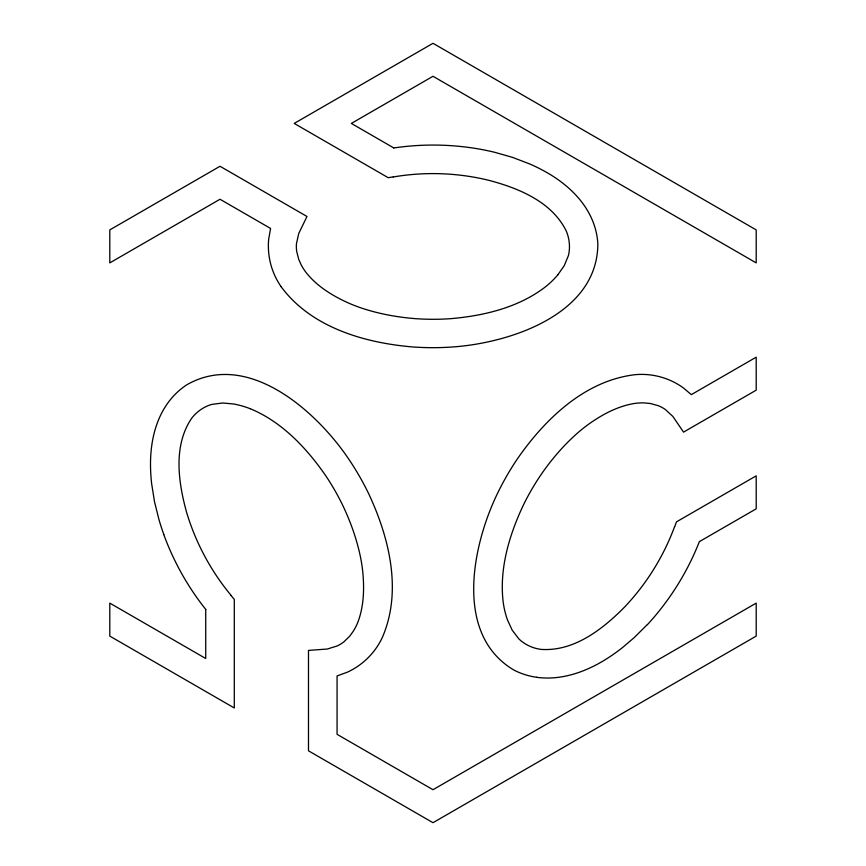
<?xml version="1.0" encoding="UTF-8"?>
<svg xmlns="http://www.w3.org/2000/svg" width="866" height="866" viewBox="0 0 866 866"><rect width="100%" height="100%" fill="white"/><g stroke="black" fill="none" stroke-linecap="round" stroke-linejoin="round"><path stroke-width="1.3" d="M674.69 526.68L676.487 521.862L756.202 475.835L756.202 508.829L699.576 541.521M557.769 274.89L564.156 265.851L568.334 255.795A34.597 34.597 0 0 0 569.157 251.605L569.417 248.888A40.269 40.269 0 0 0 566.364 231.265C551.945 201.551 518.085 187.911 487.915 180.085A236.212 236.212 0 0 0 393.294 176.956M647.357 624.538L634.215 637.603L622.459 647.616A186.894 186.894 0 0 1 609.935 656.688C588.577 670.912 562.694 680.86 536.693 677.309M393.283 176.859L388.217 177.703L294.213 123.427L433 43.3L756.202 229.901L756.202 262.885L433 76.284L351.347 123.427L393.694 147.88M250.231 408.709C281.666 421.677 306.12 447.549 325.226 474.979A244.396 244.396 0 0 1 343.131 506.188C350.968 522.728 357.073 540.124 360.689 558.083A155.415 155.415 0 0 1 362.822 572.394C364.38 589.129 363.861 606.546 357.777 622.416A55.889 55.889 0 0 1 353.296 631.217L349.821 636.045L343.932 641.814A35.116 35.116 0 0 1 337.285 645.917L327.348 649.024L308.491 650.409L308.491 750.822L433 822.7L756.202 636.099L756.202 603.115L433 789.716L337.069 734.325L337.069 675.924L347.331 672.189A71.597 71.597 0 0 0 382.144 637.874C402.549 591.5 389.278 537.689 368.743 493.858A276.546 276.546 0 0 0 348.305 458.471C316.588 411.577 248.196 349.788 186.926 384.72A71.153 71.153 0 0 0 169.595 400.655C154.029 420.649 149.472 446.975 150.684 471.754A181.611 181.611 0 0 0 151.626 483.629L154.549 501.934L159.052 519.914A252.363 252.363 0 0 0 163.847 534.56M231.027 595.472L234.296 599.424L234.296 707.977L109.798 636.099L109.798 603.115L205.729 658.496L205.729 609.599M280.974 286.538C311.002 327.359 364.175 342.806 412.422 346.93A276.546 276.546 0 0 0 453.286 346.92C509.76 342.893 597.464 314.564 597.843 244.028A71.153 71.153 0 0 0 592.712 221.057C583.186 197.589 562.662 180.464 540.601 169.13A181.611 181.611 0 0 0 529.84 163.999L512.531 157.385L494.702 152.297A252.363 252.363 0 0 0 479.623 149.125A267.735 267.735 0 0 0 393.716 147.989M280.995 286.516A71.597 71.597 0 0 1 268.676 239.222L270.593 228.462L220.018 199.256L109.798 262.885L109.798 229.901L220.018 166.272L306.975 216.478L298.748 233.495L296.464 243.649A35.116 35.116 0 0 0 296.702 251.454L298.748 259.443L301.195 264.866A55.889 55.889 0 0 0 306.575 273.147C317.27 286.354 332.1 295.512 347.374 302.526A155.415 155.415 0 0 0 360.83 307.841C378.193 313.687 396.303 317.097 414.554 318.58A244.396 244.396 0 0 0 450.526 318.677C483.845 315.841 518.474 307.603 545.418 286.863A86.383 86.383 0 0 0 557.791 274.901M674.592 526.636A236.212 236.212 0 0 1 624.602 607.044C602.682 629.214 573.996 651.697 541.023 649.392A40.269 40.269 0 0 1 524.233 643.2L522.014 641.609A34.597 34.597 0 0 1 518.799 638.805L512.185 630.156L507.541 620.11A87.282 87.282 0 0 1 503.114 601.502C499.281 568.377 509.284 535.047 523.248 505.343A244.396 244.396 0 0 1 541.326 474.232C551.718 459.175 563.734 445.189 577.481 433.087A155.415 155.415 0 0 1 588.804 424.08C602.519 414.359 617.869 406.1 634.648 403.437A55.889 55.889 0 0 1 644.51 402.917L650.431 403.513L658.377 405.732A35.116 35.116 0 0 1 665.25 409.434L672.904 416.481L683.534 432.123L756.202 390.165L756.202 357.171L691.339 394.625L682.971 387.6A71.597 71.597 0 0 0 635.861 374.61C585.481 380.12 545.526 418.516 517.825 458.222A276.546 276.546 0 0 0 497.409 493.609C472.652 544.53 453.34 634.648 514.231 670.241A71.153 71.153 0 0 0 536.693 677.288M699.436 541.466A266.793 266.793 0 0 1 647.454 624.613M205.827 609.523A267.735 267.735 0 0 1 163.782 534.582M231.114 595.407A236.212 236.212 0 0 1 186.471 511.914C178.234 481.832 173.103 445.752 191.592 418.354A40.269 40.269 0 0 1 205.339 406.912L207.829 405.786A34.597 34.597 0 0 1 211.867 404.4L222.67 402.993L233.679 404A86.383 86.383 0 0 1 250.22 408.73"/></g></svg>
